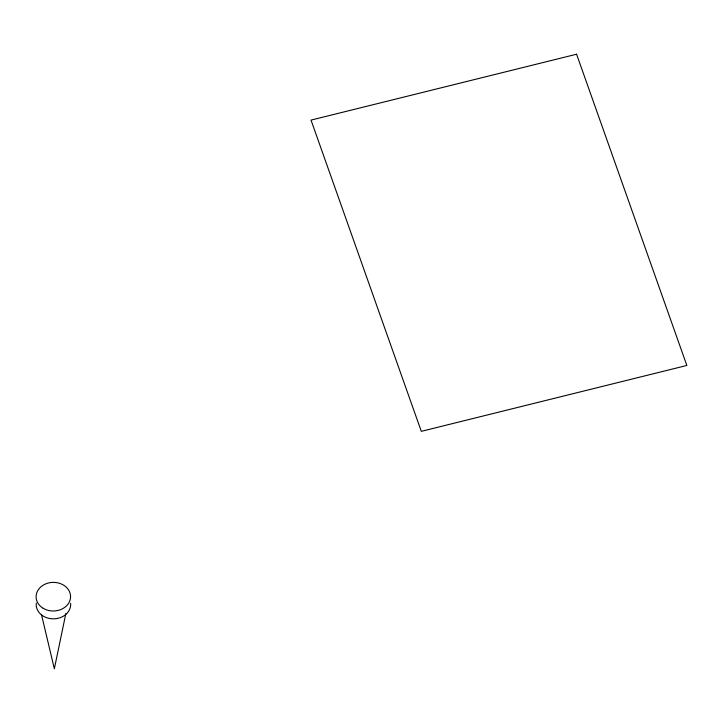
<?xml version="1.0" encoding="UTF-8"?>
<svg xmlns="http://www.w3.org/2000/svg" width="723" height="723" viewBox="0 0 723 723"><rect width="100%" height="100%" fill="white"/><g stroke="black" fill="none" stroke-linecap="round" stroke-linejoin="round"><path stroke-width="1.08" d="M65.829 613.61L54.342 668.775L41.428 614.369M70.637 603.325A17.244 14.315 -0.8 0 1 53.213 618.843A17.244 14.315 -0.8 0 1 36.304 603.081M576.583 54.225L311.026 120.099L421.301 431.342L686.85 365.458L576.583 54.225M43.172 608.296A17.244 14.315 -0.8 0 0 70.483 598.138A17.244 14.315 -0.8 0 0 46.362 583.633A17.244 14.315 -0.8 0 0 43.172 608.296"/></g></svg>
